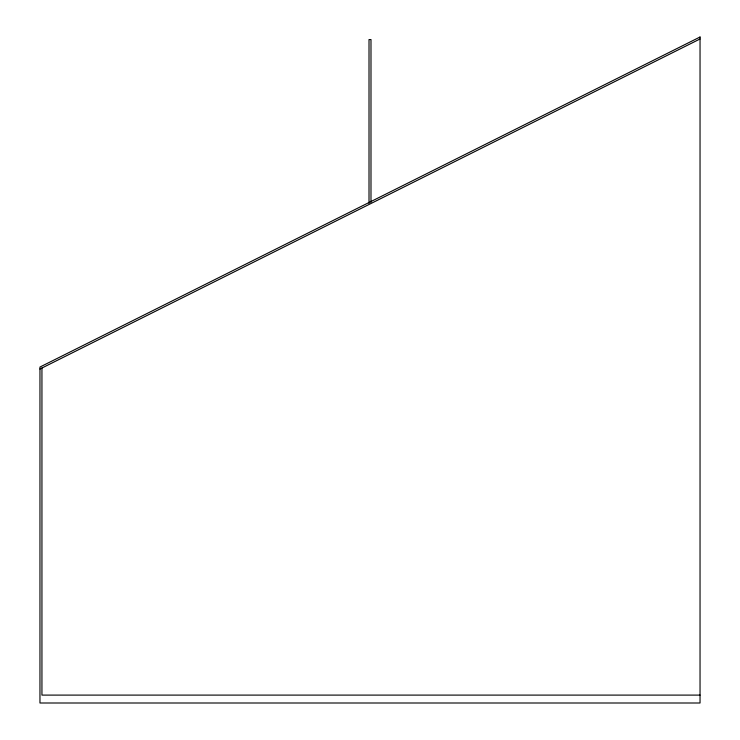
<?xml version="1.0" encoding="UTF-8"?>
<svg xmlns="http://www.w3.org/2000/svg" width="740" height="740" viewBox="0 0 740 740"><rect width="100%" height="100%" fill="white"/><g stroke="black" fill="none" stroke-linecap="round" stroke-linejoin="round"><path stroke-width="1.11" d="M39.96 369.019L700.04 38.97M700.04 695.101L41.94 695.101L41.94 368.03M370.99 202.344L370.99 39.572L369.01 39.572L369.01 203.334M700.04 37L39.96 367.049L39.96 703L700.04 703L700.04 37"/></g></svg>
